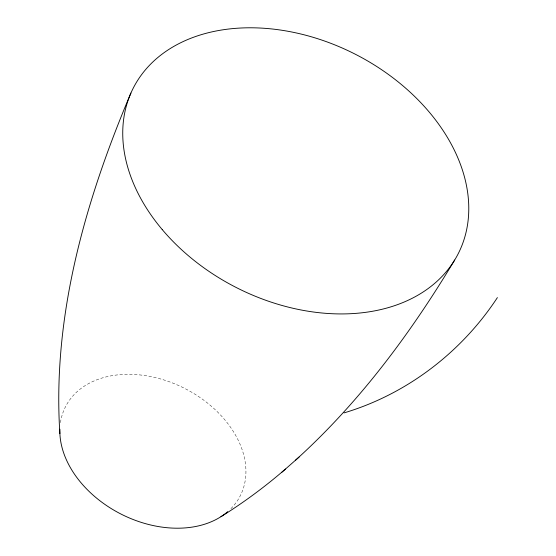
<?xml version="1.0" encoding="UTF-8"?>
<svg xmlns="http://www.w3.org/2000/svg" width="556" height="556" viewBox="0 0 556 556"><rect width="100%" height="100%" fill="white"/><g stroke="black" fill="none" stroke-linecap="round" stroke-linejoin="round"><path stroke-width="0.42" stroke-dasharray="2.78 2.08" d="M60.444 422.636A98.078 70.431 27 0 1 184.418 388.283A98.078 70.431 27 0 1 230.886 508.712"/><path stroke-width="0.83" d="M130.91 93.054C85.506 200.16 52.111 316.204 59.888 433.617M454.655 260.055C410.655 333.364 359.044 402.94 295.333 460.375M497.391 297.599C461.577 352.233 406.783 394.183 344.053 412.893M220.94 516.698C243.681 502.568 265.261 486.57 285.492 469.028M281.927 472.176L299.093 457.06M227.71 511.673A98.078 70.431 27 0 1 122.688 514.905A98.078 70.431 27 0 1 59.86 429.204M162.255 229.607A182.361 130.959 27 0 0 457.824 254.46A182.361 130.959 27 0 0 267.193 28.509A182.361 130.959 27 0 0 162.255 229.607"/></g></svg>
